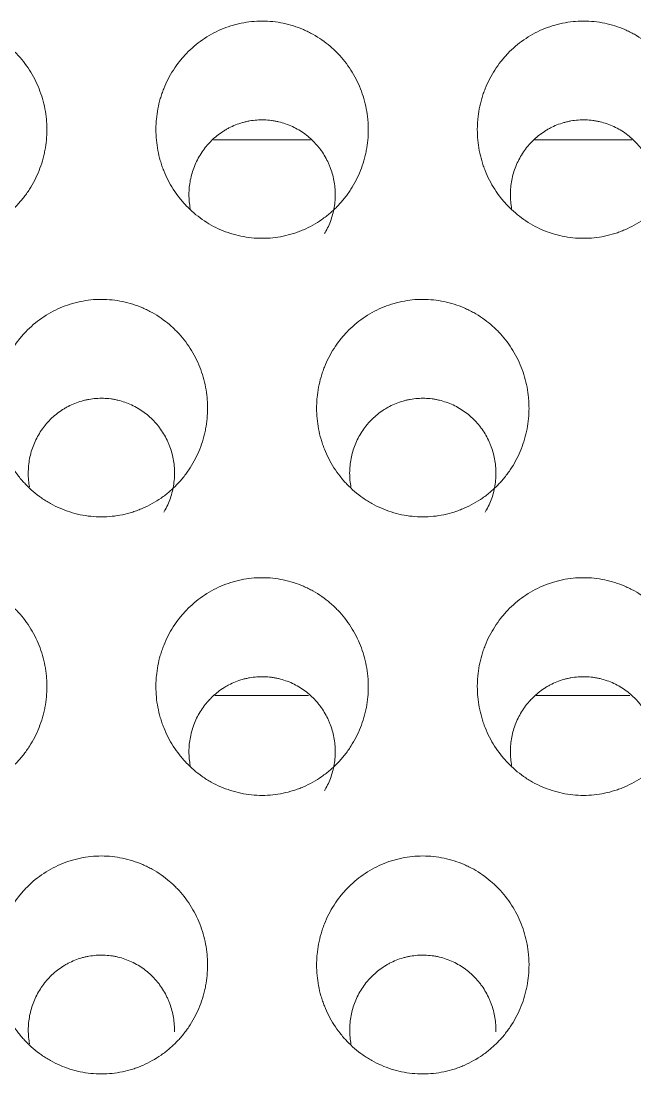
# Model space of a CAD drawing. Header units: millimetres. Extents: x 70151 to 230897, y 35202 to 113211.
# Drawn here: x 178583.95 to 178589.65, y 69187.48 to 69197.26 of the extents above; entities that cross this region are included whole.
import ezdxf

# ---------------------------------------------------------------- set-up
doc = ezdxf.new("R2010")
doc.units = ezdxf.units.MM
doc.header["$LTSCALE"] = 50
doc.layers.add('2-con', color=2, linetype='Continuous')
doc.layers.add('mark-B', color=2, linetype='Continuous', lineweight=20)

# ---------------------------------------------------------------- blocks, each defined once
blk = doc.blocks.new('무풍1WAY 대형')
at = {"layer": 'mark-B'}
for p, q in [((65.3079, -431.5502), (66.1787, -431.5502)), ((68.2956, -431.5502), (69.1664, -431.5502))]:
    blk.add_line(p, q, dxfattribs=at)
for points, knots in [([(67.2323, -428.0332), (67.1658, -428.0332), (67.1005, -428.04), (67.0042, -428.06), (66.9724, -428.0683), (66.9251, -428.0833), (66.9094, -428.0888), (66.8784, -428.1003), (66.8631, -428.1065), (66.7878, -428.1392), (66.7307, -428.1711), (66.6499, -428.2275), (66.6236, -428.2479), (66.5738, -428.2907), (66.5264, -428.3357), (66.4837, -428.3849), (66.4534, -428.4234), (66.4437, -428.4365), (66.4247, -428.4633), (66.4155, -428.477), (66.3712, -428.5462), (66.3417, -428.6042), (66.3058, -428.6947), (66.2952, -428.7255), (66.2816, -428.7726), (66.2774, -428.7885), (66.2697, -428.8204), (66.2663, -428.8363), (66.2511, -428.9163), (66.2451, -428.9808), (66.2451, -429.062), (66.2454, -429.0783), (66.247, -429.1109), (66.2481, -429.1273), (66.2527, -429.1762), (66.2573, -429.2084), (66.2756, -429.304), (66.2936, -429.3662), (66.3297, -429.4573), (66.3433, -429.4873), (66.373, -429.5455), (66.3892, -429.5737), (66.4417, -429.6558), (66.4818, -429.707), (66.5388, -429.7666), (66.5505, -429.7782), (66.5743, -429.8008), (66.6108, -429.8337), (66.6752, -429.8837), (66.7306, -429.9184), (66.7735, -429.9425), (66.7881, -429.9502), (66.8178, -429.9648), (66.8328, -429.9718), (66.9085, -430.0046), (66.9709, -430.0244), (67.0672, -430.0445), (67.0998, -430.0496), (67.1659, -430.0565), (67.1989, -430.0582), (67.2974, -430.0583), (67.3626, -430.0516), (67.4436, -430.0349), (67.4598, -430.0311), (67.4918, -430.0227), (67.5394, -430.009), (67.6161, -429.9804), (67.6749, -429.9514), (67.7324, -429.9194), (67.7606, -429.9017), (67.8415, -429.8453), (67.891, -429.8028), (67.9476, -429.7438), (67.9586, -429.7317), (67.9802, -429.7069), (67.9907, -429.6942), (68.0212, -429.6554), (68.0401, -429.6287), (68.0927, -429.5465), (68.1224, -429.4886), (68.1526, -429.4125), (68.1583, -429.397), (68.1689, -429.366), (68.1837, -429.3194), (68.2026, -429.2405), (68.2117, -429.1763), (68.2163, -429.1277), (68.2175, -429.1115), (68.219, -429.0788), (68.2194, -429.0624), (68.2194, -428.9806), (68.2133, -428.9161), (68.1952, -428.8206), (68.1877, -428.789), (68.174, -428.7419), (68.1691, -428.7262), (68.1585, -428.6952), (68.1528, -428.6798), (68.1228, -428.604), (68.0933, -428.5463), (68.0408, -428.4639), (68.0219, -428.4372), (67.9812, -428.3853), (67.9597, -428.3605), (67.8921, -428.2898), (67.8427, -428.2473), (67.7755, -428.2002), (67.7618, -428.1911), (67.7337, -428.1735), (67.7195, -428.165), (67.6764, -428.1409), (67.6471, -428.1264), (67.5571, -428.0873), (67.4946, -428.0672), (67.3645, -428.04), (67.2987, -428.0332), (67.2323, -428.0332)], [0, 0, 0, 0, 0.03125, 0.03125, 0.046875, 0.046875, 0.054687, 0.054687, 0.0625, 0.0625, 0.09375, 0.09375, 0.109375, 0.109375, 0.125, 0.140625, 0.140625, 0.148437, 0.148437, 0.15625, 0.15625, 0.1875, 0.1875, 0.203125, 0.203125, 0.210937, 0.210937, 0.21875, 0.21875, 0.25, 0.25, 0.257812, 0.257812, 0.265625, 0.265625, 0.28125, 0.28125, 0.3125, 0.3125, 0.328125, 0.328125, 0.34375, 0.34375, 0.375, 0.375, 0.382812, 0.382812, 0.390625, 0.40625, 0.421875, 0.421875, 0.429688, 0.429688, 0.4375, 0.4375, 0.46875, 0.46875, 0.484375, 0.484375, 0.5, 0.5, 0.53125, 0.53125, 0.539063, 0.539063, 0.546875, 0.5625, 0.578125, 0.578125, 0.59375, 0.59375, 0.625, 0.625, 0.632813, 0.632813, 0.640625, 0.640625, 0.65625, 0.65625, 0.6875, 0.6875, 0.695313, 0.695313, 0.703125, 0.71875, 0.734375, 0.734375, 0.742188, 0.742188, 0.75, 0.75, 0.78125, 0.78125, 0.796875, 0.796875, 0.804688, 0.804688, 0.8125, 0.8125, 0.84375, 0.84375, 0.859375, 0.859375, 0.875, 0.875, 0.90625, 0.90625, 0.914063, 0.914063, 0.921875, 0.921875, 0.9375, 0.9375, 0.96875, 0.96875, 1, 1, 1, 1]), ([(70.2198, -428.0332), (70.1533, -428.0332), (70.088, -428.04), (69.9917, -428.06), (69.9599, -428.0683), (69.9126, -428.0833), (69.8969, -428.0888), (69.866, -428.1003), (69.8507, -428.1065), (69.7753, -428.1392), (69.7182, -428.1711), (69.6374, -428.2275), (69.6112, -428.2479), (69.5613, -428.2907), (69.5139, -428.3357), (69.4712, -428.3849), (69.441, -428.4234), (69.4312, -428.4365), (69.4122, -428.4633), (69.403, -428.477), (69.3588, -428.5462), (69.3292, -428.6042), (69.2933, -428.6947), (69.2828, -428.7255), (69.2691, -428.7726), (69.2649, -428.7885), (69.2573, -428.8204), (69.2539, -428.8363), (69.2387, -428.9163), (69.2326, -428.9808), (69.2326, -429.062), (69.233, -429.0783), (69.2345, -429.1109), (69.2357, -429.1273), (69.2403, -429.1762), (69.2449, -429.2084), (69.2631, -429.304), (69.2811, -429.3662), (69.3172, -429.4573), (69.3308, -429.4873), (69.3606, -429.5455), (69.3768, -429.5737), (69.4292, -429.6558), (69.4694, -429.707), (69.5263, -429.7666), (69.538, -429.7782), (69.5619, -429.8008), (69.5983, -429.8337), (69.6628, -429.8837), (69.7181, -429.9184), (69.7611, -429.9425), (69.7757, -429.9502), (69.8053, -429.9648), (69.8204, -429.9718), (69.896, -430.0046), (69.9584, -430.0244), (70.0548, -430.0445), (70.0873, -430.0496), (70.1535, -430.0565), (70.1864, -430.0582), (70.2849, -430.0583), (70.3502, -430.0516), (70.4312, -430.0349), (70.4474, -430.0311), (70.4794, -430.0227), (70.5269, -430.009), (70.6037, -429.9804), (70.6624, -429.9514), (70.7199, -429.9194), (70.7481, -429.9017), (70.829, -429.8453), (70.8786, -429.8028), (70.9351, -429.7438), (70.9462, -429.7317), (70.9677, -429.7069), (70.9782, -429.6942), (71.0087, -429.6554), (71.0276, -429.6287), (71.0803, -429.5465), (71.1099, -429.4886), (71.1402, -429.4125), (71.1459, -429.397), (71.1565, -429.366), (71.1712, -429.3194), (71.1901, -429.2405), (71.1993, -429.1763), (71.2039, -429.1277), (71.205, -429.1115), (71.2066, -429.0788), (71.207, -429.0624), (71.207, -428.9806), (71.2009, -428.9161), (71.1828, -428.8206), (71.1752, -428.789), (71.1616, -428.7419), (71.1566, -428.7262), (71.146, -428.6952), (71.1403, -428.6798), (71.1103, -428.604), (71.0808, -428.5463), (71.0283, -428.4639), (71.0094, -428.4372), (70.9687, -428.3853), (70.9472, -428.3605), (70.8796, -428.2898), (70.8303, -428.2473), (70.763, -428.2002), (70.7493, -428.1911), (70.7213, -428.1735), (70.7071, -428.165), (70.664, -428.1409), (70.6346, -428.1264), (70.5447, -428.0873), (70.4822, -428.0672), (70.3521, -428.04), (70.2863, -428.0332), (70.2198, -428.0332)], [0, 0, 0, 0, 0.03125, 0.03125, 0.046875, 0.046875, 0.054687, 0.054687, 0.0625, 0.0625, 0.09375, 0.09375, 0.109375, 0.109375, 0.125, 0.140625, 0.140625, 0.148437, 0.148437, 0.15625, 0.15625, 0.1875, 0.1875, 0.203125, 0.203125, 0.210937, 0.210937, 0.21875, 0.21875, 0.25, 0.25, 0.257812, 0.257812, 0.265625, 0.265625, 0.28125, 0.28125, 0.3125, 0.3125, 0.328125, 0.328125, 0.34375, 0.34375, 0.375, 0.375, 0.382812, 0.382812, 0.390625, 0.40625, 0.421875, 0.421875, 0.429687, 0.429687, 0.4375, 0.4375, 0.46875, 0.46875, 0.484375, 0.484375, 0.5, 0.5, 0.53125, 0.53125, 0.539063, 0.539063, 0.546875, 0.5625, 0.578125, 0.578125, 0.59375, 0.59375, 0.625, 0.625, 0.632813, 0.632813, 0.640625, 0.640625, 0.65625, 0.65625, 0.6875, 0.6875, 0.695313, 0.695313, 0.703125, 0.71875, 0.734375, 0.734375, 0.742188, 0.742188, 0.75, 0.75, 0.78125, 0.78125, 0.796875, 0.796875, 0.804688, 0.804688, 0.8125, 0.8125, 0.84375, 0.84375, 0.859375, 0.859375, 0.875, 0.875, 0.90625, 0.90625, 0.914063, 0.914063, 0.921875, 0.921875, 0.9375, 0.9375, 0.96875, 0.96875, 1, 1, 1, 1]), ([(66.5529, -428.423), (66.5518, -428.4682), (66.5582, -428.557), (66.5807, -428.6431), (66.6, -428.696), (66.6042, -428.7066), (66.613, -428.7273), (66.6268, -428.7581), (66.6534, -428.8073), (66.6783, -428.8445), (66.6983, -428.8715), (66.7053, -428.8804), (66.7196, -428.8978), (66.727, -428.9064), (66.7651, -428.9484), (66.7984, -428.9786), (66.8526, -429.0186), (66.8713, -429.0311), (66.9102, -429.0544), (66.9305, -429.0651), (66.9921, -429.0938), (67.0346, -429.1086), (67.0896, -429.1217), (67.1007, -429.1241), (67.1231, -429.1282), (67.1344, -429.13), (67.1683, -429.1344), (67.1909, -429.1362), (67.2587, -429.1381), (67.3037, -429.1348), (67.36, -429.1248), (67.3712, -429.1225), (67.3933, -429.1174), (67.4262, -429.1088), (67.4796, -429.0906), (67.5206, -429.0717), (67.5508, -429.0559), (67.5608, -429.0504), (67.5804, -429.0388), (67.5901, -429.0328), (67.6373, -429.0017), (67.6721, -428.9734), (67.7122, -428.9337), (67.7201, -428.9256), (67.7354, -428.9088), (67.7428, -428.9002), (67.7645, -428.8741), (67.778, -428.8562), (67.8156, -428.8005), (67.8371, -428.7611), (67.8726, -428.6778), (67.8861, -428.6351), (67.9003, -428.5697), (67.904, -428.5477), (67.9094, -428.5031), (67.911, -428.4805), (67.9127, -428.4131), (67.9096, -428.3686), (67.9017, -428.3203), (67.901, -428.3161), (67.9002, -428.3118)], [0, 0, 0, 0, 0.058493, 0.116986, 0.116986, 0.13161, 0.13161, 0.146233, 0.17548, 0.204726, 0.204726, 0.21935, 0.21935, 0.233973, 0.233973, 0.292466, 0.292466, 0.321713, 0.321713, 0.350959, 0.350959, 0.409453, 0.409453, 0.424076, 0.424076, 0.438699, 0.438699, 0.467946, 0.467946, 0.526439, 0.526439, 0.541062, 0.541062, 0.555686, 0.584932, 0.614179, 0.614179, 0.628802, 0.628802, 0.643426, 0.643426, 0.701919, 0.701919, 0.716542, 0.716542, 0.731165, 0.731165, 0.760412, 0.760412, 0.818905, 0.818905, 0.877399, 0.877399, 0.906645, 0.906645, 0.935892, 0.935892, 0.994385, 0.994385, 1, 1, 1, 1]), ([(69.5404, -428.423), (69.5394, -428.4682), (69.5457, -428.557), (69.5682, -428.6431), (69.5876, -428.696), (69.5917, -428.7066), (69.6005, -428.7273), (69.6144, -428.7581), (69.6409, -428.8073), (69.6658, -428.8445), (69.6859, -428.8715), (69.6928, -428.8804), (69.7071, -428.8978), (69.7146, -428.9064), (69.7527, -428.9484), (69.786, -428.9786), (69.8401, -429.0186), (69.8588, -429.0311), (69.8978, -429.0544), (69.918, -429.0651), (69.9796, -429.0938), (70.0221, -429.1086), (70.0772, -429.1217), (70.0883, -429.1241), (70.1106, -429.1282), (70.122, -429.13), (70.1559, -429.1344), (70.1785, -429.1362), (70.2462, -429.1381), (70.2913, -429.1348), (70.3475, -429.1248), (70.3587, -429.1225), (70.3809, -429.1174), (70.4138, -429.1088), (70.4671, -429.0906), (70.5082, -429.0717), (70.5384, -429.0559), (70.5484, -429.0504), (70.568, -429.0388), (70.5776, -429.0328), (70.6248, -429.0017), (70.6597, -428.9734), (70.6998, -428.9337), (70.7076, -428.9256), (70.7229, -428.9088), (70.7304, -428.9002), (70.752, -428.8741), (70.7655, -428.8562), (70.8032, -428.8005), (70.8246, -428.7611), (70.8602, -428.6778), (70.8737, -428.6351), (70.8879, -428.5697), (70.8916, -428.5477), (70.8969, -428.5031), (70.8986, -428.4805), (70.9003, -428.4131), (70.8972, -428.3686), (70.8893, -428.3203), (70.8885, -428.3161), (70.8878, -428.3118)], [0, 0, 0, 0, 0.058493, 0.116986, 0.116986, 0.13161, 0.13161, 0.146233, 0.17548, 0.204726, 0.204726, 0.21935, 0.21935, 0.233973, 0.233973, 0.292466, 0.292466, 0.321713, 0.321713, 0.350959, 0.350959, 0.409453, 0.409453, 0.424076, 0.424076, 0.438699, 0.438699, 0.467946, 0.467946, 0.526439, 0.526439, 0.541062, 0.541062, 0.555686, 0.584932, 0.614179, 0.614179, 0.628802, 0.628802, 0.643426, 0.643426, 0.701919, 0.701919, 0.716542, 0.716542, 0.731165, 0.731165, 0.760412, 0.760412, 0.818905, 0.818905, 0.877399, 0.877399, 0.906645, 0.906645, 0.935892, 0.935892, 0.994385, 0.994385, 1, 1, 1, 1]), ([(65.7385, -430.621), (65.672, -430.621), (65.6067, -430.6278), (65.5105, -430.6478), (65.4787, -430.6561), (65.4314, -430.671), (65.4157, -430.6764), (65.3848, -430.688), (65.3695, -430.6942), (65.2941, -430.7268), (65.2371, -430.7587), (65.1563, -430.815), (65.13, -430.8354), (65.0802, -430.8781), (65.0327, -430.923), (64.99, -430.9722), (64.9598, -431.0107), (64.95, -431.0238), (64.931, -431.0505), (64.9218, -431.0641), (64.8775, -431.1333), (64.848, -431.1912), (64.8121, -431.2817), (64.8015, -431.3125), (64.7878, -431.3595), (64.7836, -431.3754), (64.776, -431.4073), (64.7726, -431.4232), (64.7574, -431.5031), (64.7513, -431.5675), (64.7513, -431.6487), (64.7517, -431.6649), (64.7532, -431.6975), (64.7544, -431.7139), (64.759, -431.7628), (64.7636, -431.795), (64.7818, -431.8905), (64.7999, -431.9527), (64.836, -432.0436), (64.8496, -432.0737), (64.8794, -432.1318), (64.8956, -432.16), (64.948, -432.2419), (64.9882, -432.2932), (65.0451, -432.3527), (65.0568, -432.3643), (65.0807, -432.3868), (65.1172, -432.4197), (65.1816, -432.4696), (65.2369, -432.5043), (65.2799, -432.5283), (65.2945, -432.536), (65.3241, -432.5506), (65.3392, -432.5576), (65.4148, -432.5903), (65.4772, -432.6101), (65.5735, -432.6302), (65.6061, -432.6353), (65.6722, -432.6421), (65.7051, -432.6438), (65.8036, -432.6439), (65.8688, -432.6373), (65.9498, -432.6206), (65.966, -432.6168), (65.998, -432.6084), (66.0455, -432.5947), (66.1222, -432.5661), (66.181, -432.5372), (66.2385, -432.5052), (66.2667, -432.4876), (66.3476, -432.4312), (66.3971, -432.3888), (66.4537, -432.3299), (66.4647, -432.3178), (66.4863, -432.293), (66.4968, -432.2803), (66.5273, -432.2416), (66.5462, -432.2149), (66.5989, -432.1328), (66.6285, -432.075), (66.6588, -431.9989), (66.6645, -431.9835), (66.6751, -431.9525), (66.6899, -431.9059), (66.7088, -431.8271), (66.7179, -431.7629), (66.7225, -431.7144), (66.7237, -431.6982), (66.7252, -431.6655), (66.7256, -431.6491), (66.7256, -431.5674), (66.7195, -431.5029), (66.7014, -431.4075), (66.6938, -431.3759), (66.6802, -431.3288), (66.6752, -431.3132), (66.6646, -431.2821), (66.659, -431.2668), (66.6289, -431.1911), (66.5994, -431.1334), (66.5469, -431.0511), (66.528, -431.0245), (66.4873, -430.9726), (66.4658, -430.9479), (66.3982, -430.8772), (66.3488, -430.8347), (66.2816, -430.7877), (66.2678, -430.7786), (66.2398, -430.761), (66.2256, -430.7526), (66.1825, -430.7285), (66.1532, -430.714), (66.0632, -430.675), (66.0007, -430.655), (65.8707, -430.6278), (65.8049, -430.621), (65.7385, -430.621)], [0, 0, 0, 0, 0.03125, 0.03125, 0.046875, 0.046875, 0.054687, 0.054687, 0.0625, 0.0625, 0.09375, 0.09375, 0.109375, 0.109375, 0.125, 0.140625, 0.140625, 0.148437, 0.148437, 0.15625, 0.15625, 0.1875, 0.1875, 0.203125, 0.203125, 0.210937, 0.210937, 0.21875, 0.21875, 0.25, 0.25, 0.257812, 0.257812, 0.265625, 0.265625, 0.28125, 0.28125, 0.3125, 0.3125, 0.328125, 0.328125, 0.34375, 0.34375, 0.375, 0.375, 0.382812, 0.382812, 0.390625, 0.40625, 0.421875, 0.421875, 0.429687, 0.429687, 0.4375, 0.4375, 0.46875, 0.46875, 0.484375, 0.484375, 0.5, 0.5, 0.53125, 0.53125, 0.539062, 0.539062, 0.546875, 0.5625, 0.578125, 0.578125, 0.59375, 0.59375, 0.625, 0.625, 0.632812, 0.632812, 0.640625, 0.640625, 0.65625, 0.65625, 0.6875, 0.6875, 0.695312, 0.695312, 0.703125, 0.71875, 0.734375, 0.734375, 0.742187, 0.742187, 0.75, 0.75, 0.78125, 0.78125, 0.796875, 0.796875, 0.804687, 0.804687, 0.8125, 0.8125, 0.84375, 0.84375, 0.859375, 0.859375, 0.875, 0.875, 0.90625, 0.90625, 0.914062, 0.914062, 0.921875, 0.921875, 0.9375, 0.9375, 0.96875, 0.96875, 1, 1, 1, 1]), ([(68.726, -430.621), (68.6596, -430.621), (68.5943, -430.6278), (68.498, -430.6478), (68.4662, -430.6561), (68.419, -430.671), (68.4033, -430.6764), (68.3723, -430.688), (68.357, -430.6942), (68.2817, -430.7268), (68.2246, -430.7587), (68.1438, -430.815), (68.1176, -430.8354), (68.0677, -430.8781), (68.0203, -430.923), (67.9776, -430.9722), (67.9473, -431.0107), (67.9375, -431.0238), (67.9186, -431.0505), (67.9093, -431.0641), (67.8651, -431.1333), (67.8355, -431.1912), (67.7996, -431.2817), (67.7891, -431.3125), (67.7754, -431.3595), (67.7712, -431.3754), (67.7636, -431.4073), (67.7601, -431.4232), (67.7449, -431.5031), (67.7389, -431.5675), (67.7389, -431.6487), (67.7392, -431.6649), (67.7408, -431.6975), (67.7419, -431.7139), (67.7466, -431.7628), (67.7512, -431.795), (67.7694, -431.8905), (67.7874, -431.9527), (67.8235, -432.0436), (67.8371, -432.0737), (67.8669, -432.1318), (67.8831, -432.16), (67.9356, -432.2419), (67.9757, -432.2932), (68.0327, -432.3527), (68.0444, -432.3643), (68.0682, -432.3868), (68.1047, -432.4197), (68.1691, -432.4696), (68.2245, -432.5043), (68.2675, -432.5283), (68.282, -432.536), (68.3117, -432.5506), (68.3267, -432.5576), (68.4024, -432.5903), (68.4647, -432.6101), (68.561, -432.6302), (68.5936, -432.6353), (68.6597, -432.6421), (68.6927, -432.6438), (68.7911, -432.6439), (68.8564, -432.6373), (68.9373, -432.6206), (68.9535, -432.6168), (68.9855, -432.6084), (69.0331, -432.5947), (69.1098, -432.5661), (69.1685, -432.5372), (69.226, -432.5052), (69.2542, -432.4876), (69.3351, -432.4312), (69.3847, -432.3888), (69.4412, -432.3299), (69.4523, -432.3178), (69.4738, -432.293), (69.4843, -432.2803), (69.5148, -432.2416), (69.5338, -432.2149), (69.5864, -432.1328), (69.6161, -432.075), (69.6463, -431.9989), (69.652, -431.9835), (69.6626, -431.9525), (69.6774, -431.9059), (69.6963, -431.8271), (69.7055, -431.7629), (69.7101, -431.7144), (69.7112, -431.6982), (69.7128, -431.6655), (69.7132, -431.6491), (69.7132, -431.5674), (69.7071, -431.5029), (69.6889, -431.4075), (69.6814, -431.3759), (69.6677, -431.3288), (69.6628, -431.3132), (69.6522, -431.2821), (69.6465, -431.2668), (69.6165, -431.1911), (69.587, -431.1334), (69.5344, -431.0511), (69.5155, -431.0245), (69.4748, -430.9726), (69.4533, -430.9479), (69.3857, -430.8772), (69.3364, -430.8347), (69.2691, -430.7877), (69.2554, -430.7786), (69.2274, -430.761), (69.2131, -430.7526), (69.1701, -430.7285), (69.1407, -430.714), (69.0508, -430.675), (68.9883, -430.655), (68.8583, -430.6278), (68.7925, -430.621), (68.726, -430.621)], [0, 0, 0, 0, 0.03125, 0.03125, 0.046875, 0.046875, 0.054687, 0.054687, 0.0625, 0.0625, 0.09375, 0.09375, 0.109375, 0.109375, 0.125, 0.140625, 0.140625, 0.148438, 0.148438, 0.15625, 0.15625, 0.1875, 0.1875, 0.203125, 0.203125, 0.210938, 0.210938, 0.21875, 0.21875, 0.25, 0.25, 0.257813, 0.257813, 0.265625, 0.265625, 0.28125, 0.28125, 0.3125, 0.3125, 0.328125, 0.328125, 0.34375, 0.34375, 0.375, 0.375, 0.382813, 0.382813, 0.390625, 0.40625, 0.421875, 0.421875, 0.429688, 0.429688, 0.4375, 0.4375, 0.46875, 0.46875, 0.484375, 0.484375, 0.5, 0.5, 0.53125, 0.53125, 0.539063, 0.539063, 0.546875, 0.5625, 0.578125, 0.578125, 0.59375, 0.59375, 0.625, 0.625, 0.632813, 0.632813, 0.640625, 0.640625, 0.65625, 0.65625, 0.6875, 0.6875, 0.695313, 0.695313, 0.703125, 0.71875, 0.734375, 0.734375, 0.742188, 0.742188, 0.75, 0.75, 0.78125, 0.78125, 0.796875, 0.796875, 0.804688, 0.804688, 0.8125, 0.8125, 0.84375, 0.84375, 0.859375, 0.859375, 0.875, 0.875, 0.90625, 0.90625, 0.914063, 0.914063, 0.921875, 0.921875, 0.9375, 0.9375, 0.96875, 0.96875, 1, 1, 1, 1]), ([(68.1454, -430.6651), (68.141, -430.6725), (68.1367, -430.68), (68.1217, -430.7075), (68.112, -430.7278), (68.0856, -430.7896), (68.0721, -430.8321), (68.0577, -430.898), (68.054, -430.9204), (68.0486, -430.9651), (68.047, -430.9876), (68.0465, -431.0102)], [0, 0, 0, 0, 0.071147, 0.071147, 0.256917, 0.256917, 0.628459, 0.628459, 0.814229, 0.814229, 1, 1, 1, 1]), ([(71.7136, -430.621), (71.6471, -430.621), (71.5818, -430.6278), (71.4856, -430.6478), (71.4538, -430.6561), (71.4065, -430.671), (71.3908, -430.6764), (71.3598, -430.688), (71.3446, -430.6942), (71.2692, -430.7268), (71.2122, -430.7587), (71.1313, -430.815), (71.1051, -430.8354), (71.0552, -430.8781), (71.0078, -430.923), (70.9651, -430.9722), (70.9349, -431.0107), (70.9251, -431.0238), (70.9061, -431.0505), (70.8969, -431.0641), (70.8526, -431.1333), (70.8231, -431.1912), (70.7872, -431.2817), (70.7766, -431.3125), (70.7629, -431.3595), (70.7587, -431.3754), (70.7511, -431.4073), (70.7477, -431.4232), (70.7325, -431.5031), (70.7264, -431.5675), (70.7264, -431.6487), (70.7268, -431.6649), (70.7283, -431.6975), (70.7295, -431.7139), (70.7341, -431.7628), (70.7387, -431.795), (70.7569, -431.8905), (70.775, -431.9527), (70.8111, -432.0436), (70.8247, -432.0737), (70.8545, -432.1318), (70.8707, -432.16), (70.9231, -432.2419), (70.9633, -432.2932), (71.0202, -432.3527), (71.0319, -432.3643), (71.0558, -432.3868), (71.0923, -432.4197), (71.1567, -432.4696), (71.212, -432.5043), (71.255, -432.5283), (71.2696, -432.536), (71.2992, -432.5506), (71.3143, -432.5576), (71.3899, -432.5903), (71.4523, -432.6101), (71.5486, -432.6302), (71.5812, -432.6353), (71.6473, -432.6421), (71.6802, -432.6438), (71.7787, -432.6439), (71.8439, -432.6373), (71.9249, -432.6206), (71.9411, -432.6168), (71.9731, -432.6084), (72.0206, -432.5947), (72.0973, -432.5661), (72.1561, -432.5372), (72.2136, -432.5052), (72.2418, -432.4876), (72.3227, -432.4312), (72.3722, -432.3888), (72.4288, -432.3299), (72.4398, -432.3178), (72.4614, -432.293), (72.4719, -432.2803), (72.5024, -432.2416), (72.5213, -432.2149), (72.5739, -432.1328), (72.6036, -432.075), (72.6339, -431.9989), (72.6396, -431.9835), (72.6502, -431.9525), (72.665, -431.9059), (72.6839, -431.8271), (72.693, -431.7629), (72.6976, -431.7144), (72.6988, -431.6982), (72.7003, -431.6655), (72.7007, -431.6491), (72.7007, -431.5674), (72.6946, -431.5029), (72.6765, -431.4075), (72.6689, -431.3759), (72.6553, -431.3288), (72.6503, -431.3132), (72.6397, -431.2821), (72.6341, -431.2668), (72.604, -431.1911), (72.5745, -431.1334), (72.522, -431.0511), (72.5031, -431.0245), (72.4624, -430.9726), (72.4409, -430.9479), (72.3733, -430.8772), (72.3239, -430.8347), (72.2567, -430.7877), (72.2429, -430.7786), (72.2149, -430.761), (72.2007, -430.7526), (72.1576, -430.7285), (72.1283, -430.714), (72.0383, -430.675), (71.9758, -430.655), (71.8458, -430.6278), (71.78, -430.621), (71.7136, -430.621)], [0, 0, 0, 0, 0.03125, 0.03125, 0.046875, 0.046875, 0.054687, 0.054687, 0.0625, 0.0625, 0.09375, 0.09375, 0.109375, 0.109375, 0.125, 0.140625, 0.140625, 0.148437, 0.148437, 0.15625, 0.15625, 0.1875, 0.1875, 0.203125, 0.203125, 0.210937, 0.210937, 0.21875, 0.21875, 0.25, 0.25, 0.257812, 0.257812, 0.265625, 0.265625, 0.28125, 0.28125, 0.3125, 0.3125, 0.328125, 0.328125, 0.34375, 0.34375, 0.375, 0.375, 0.382812, 0.382812, 0.390625, 0.40625, 0.421875, 0.421875, 0.429687, 0.429687, 0.4375, 0.4375, 0.46875, 0.46875, 0.484375, 0.484375, 0.5, 0.5, 0.53125, 0.53125, 0.539062, 0.539062, 0.546875, 0.5625, 0.578125, 0.578125, 0.59375, 0.59375, 0.625, 0.625, 0.632812, 0.632812, 0.640625, 0.640625, 0.65625, 0.65625, 0.6875, 0.6875, 0.695312, 0.695312, 0.703125, 0.71875, 0.734375, 0.734375, 0.742187, 0.742187, 0.75, 0.75, 0.78125, 0.78125, 0.796875, 0.796875, 0.804687, 0.804687, 0.8125, 0.8125, 0.84375, 0.84375, 0.859375, 0.859375, 0.875, 0.875, 0.90625, 0.90625, 0.914062, 0.914062, 0.921875, 0.921875, 0.9375, 0.9375, 0.96875, 0.96875, 1, 1, 1, 1]), ([(65.0589, -431.0102), (65.0579, -431.0554), (65.0642, -431.1442), (65.0867, -431.2303), (65.1061, -431.2831), (65.1103, -431.2937), (65.119, -431.3144), (65.1329, -431.3452), (65.1595, -431.3943), (65.1844, -431.4315), (65.2045, -431.4585), (65.2114, -431.4674), (65.2257, -431.4848), (65.2332, -431.4934), (65.2713, -431.5354), (65.3046, -431.5655), (65.3587, -431.6055), (65.3775, -431.618), (65.4164, -431.6412), (65.4367, -431.6519), (65.4983, -431.6806), (65.5408, -431.6954), (65.5958, -431.7085), (65.6069, -431.7108), (65.6293, -431.7149), (65.6406, -431.7167), (65.6745, -431.7212), (65.6971, -431.723), (65.7649, -431.7249), (65.8099, -431.7216), (65.8661, -431.7116), (65.8774, -431.7093), (65.8995, -431.7042), (65.9324, -431.6956), (65.9858, -431.6774), (66.0268, -431.6585), (66.057, -431.6428), (66.067, -431.6372), (66.0866, -431.6257), (66.0963, -431.6197), (66.1435, -431.5887), (66.1784, -431.5604), (66.2185, -431.5207), (66.2263, -431.5126), (66.2416, -431.4959), (66.2491, -431.4873), (66.2707, -431.4612), (66.2842, -431.4432), (66.3219, -431.3876), (66.3434, -431.3483), (66.379, -431.2651), (66.3925, -431.2224), (66.4067, -431.157), (66.4104, -431.1349), (66.4158, -431.0904), (66.4174, -431.0678), (66.4191, -431.0004), (66.416, -430.956), (66.4081, -430.9078), (66.4074, -430.9036), (66.4067, -430.8995)], [0, 0, 0, 0, 0.0585, 0.117, 0.117, 0.131625, 0.131625, 0.14625, 0.1755, 0.20475, 0.20475, 0.219375, 0.219375, 0.234, 0.234, 0.2925, 0.2925, 0.32175, 0.32175, 0.351, 0.351, 0.409501, 0.409501, 0.424126, 0.424126, 0.438751, 0.438751, 0.468001, 0.468001, 0.526501, 0.526501, 0.541126, 0.541126, 0.555751, 0.585001, 0.614251, 0.614251, 0.628876, 0.628876, 0.643501, 0.643501, 0.702001, 0.702001, 0.716626, 0.716626, 0.731251, 0.731251, 0.760501, 0.760501, 0.819001, 0.819001, 0.877501, 0.877501, 0.906751, 0.906751, 0.936001, 0.936001, 0.994501, 0.994501, 1, 1, 1, 1]), ([(68.0465, -431.0102), (68.0454, -431.0554), (68.0518, -431.1442), (68.0743, -431.2303), (68.0937, -431.2831), (68.0978, -431.2937), (68.1066, -431.3144), (68.1205, -431.3452), (68.147, -431.3943), (68.1719, -431.4315), (68.192, -431.4585), (68.1989, -431.4674), (68.2133, -431.4848), (68.2207, -431.4934), (68.2588, -431.5354), (68.2921, -431.5655), (68.3463, -431.6055), (68.365, -431.618), (68.404, -431.6412), (68.4242, -431.6519), (68.4858, -431.6806), (68.5283, -431.6954), (68.5834, -431.7085), (68.5944, -431.7108), (68.6168, -431.7149), (68.6282, -431.7167), (68.6621, -431.7212), (68.6847, -431.723), (68.7524, -431.7249), (68.7975, -431.7216), (68.8537, -431.7116), (68.8649, -431.7093), (68.8871, -431.7042), (68.92, -431.6956), (68.9733, -431.6774), (69.0144, -431.6585), (69.0446, -431.6428), (69.0546, -431.6372), (69.0742, -431.6257), (69.0838, -431.6197), (69.131, -431.5887), (69.1659, -431.5604), (69.206, -431.5207), (69.2138, -431.5126), (69.2292, -431.4959), (69.2366, -431.4873), (69.2583, -431.4612), (69.2718, -431.4432), (69.3095, -431.3876), (69.331, -431.3483), (69.3665, -431.2651), (69.3801, -431.2224), (69.3943, -431.157), (69.398, -431.1349), (69.4033, -431.0904), (69.405, -431.0678), (69.4067, -431.0004), (69.4036, -430.956), (69.3957, -430.9078), (69.395, -430.9036), (69.3942, -430.8995)], [0, 0, 0, 0, 0.0585, 0.117, 0.117, 0.131625, 0.131625, 0.14625, 0.1755, 0.20475, 0.20475, 0.219375, 0.219375, 0.234, 0.234, 0.2925, 0.2925, 0.32175, 0.32175, 0.351, 0.351, 0.409501, 0.409501, 0.424126, 0.424126, 0.438751, 0.438751, 0.468001, 0.468001, 0.526501, 0.526501, 0.541126, 0.541126, 0.555751, 0.585001, 0.614251, 0.614251, 0.628876, 0.628876, 0.643501, 0.643501, 0.702001, 0.702001, 0.716626, 0.716626, 0.731251, 0.731251, 0.760501, 0.760501, 0.819001, 0.819001, 0.877501, 0.877501, 0.906751, 0.906751, 0.936001, 0.936001, 0.994501, 0.994501, 1, 1, 1, 1]), ([(67.2323, -433.2088), (67.1658, -433.2088), (67.1006, -433.2156), (67.0043, -433.2355), (66.9726, -433.2438), (66.9253, -433.2587), (66.9096, -433.2641), (66.8786, -433.2757), (66.8634, -433.2818), (66.788, -433.3144), (66.731, -433.3462), (66.6502, -433.4025), (66.6239, -433.4228), (66.5741, -433.4655), (66.5266, -433.5104), (66.4839, -433.5595), (66.4537, -433.5979), (66.4439, -433.611), (66.4249, -433.6377), (66.4157, -433.6513), (66.3714, -433.7204), (66.3419, -433.7783), (66.3059, -433.8687), (66.2954, -433.8994), (66.2817, -433.9465), (66.2775, -433.9623), (66.2698, -433.9941), (66.2664, -434.0101), (66.2512, -434.0899), (66.2451, -434.1543), (66.2451, -434.2354), (66.2455, -434.2516), (66.247, -434.2842), (66.2482, -434.3005), (66.2528, -434.3494), (66.2574, -434.3816), (66.2757, -434.477), (66.2937, -434.5391), (66.3298, -434.63), (66.3434, -434.6601), (66.3732, -434.7181), (66.3894, -434.7463), (66.4419, -434.8281), (66.4821, -434.8793), (66.539, -434.9387), (66.5507, -434.9503), (66.5746, -434.9729), (66.6111, -435.0057), (66.6755, -435.0555), (66.7308, -435.0901), (66.7738, -435.1141), (66.7884, -435.1218), (66.818, -435.1364), (66.8331, -435.1434), (66.9087, -435.1761), (66.9711, -435.1958), (67.0673, -435.2159), (67.0999, -435.2209), (67.166, -435.2278), (67.1989, -435.2295), (67.2973, -435.2295), (67.3625, -435.2229), (67.4435, -435.2062), (67.4597, -435.2025), (67.4917, -435.1941), (67.5392, -435.1805), (67.6159, -435.1519), (67.6746, -435.123), (67.7321, -435.0911), (67.7603, -435.0735), (67.8412, -435.0172), (67.8907, -434.9748), (67.9473, -434.916), (67.9584, -434.9039), (67.9799, -434.8792), (67.9904, -434.8665), (68.0209, -434.8278), (68.0399, -434.8012), (68.0925, -434.7191), (68.1222, -434.6613), (68.1525, -434.5853), (68.1582, -434.5699), (68.1688, -434.539), (68.1836, -434.4924), (68.2025, -434.4136), (68.2117, -434.3496), (68.2163, -434.3011), (68.2174, -434.2848), (68.219, -434.2522), (68.2194, -434.2358), (68.2194, -434.1541), (68.2133, -434.0897), (68.1951, -433.9944), (68.1876, -433.9628), (68.1739, -433.9158), (68.169, -433.9001), (68.1583, -433.8691), (68.1527, -433.8538), (68.1226, -433.7782), (68.0931, -433.7205), (68.0405, -433.6384), (68.0216, -433.6117), (67.9809, -433.5599), (67.9594, -433.5352), (67.8918, -433.4646), (67.8424, -433.4222), (67.7752, -433.3752), (67.7615, -433.3661), (67.7335, -433.3486), (67.7192, -433.3402), (67.6762, -433.3161), (67.6468, -433.3016), (67.5569, -433.2627), (67.4944, -433.2427), (67.3644, -433.2156), (67.2987, -433.2088), (67.2323, -433.2088)], [0, 0, 0, 0, 0.03125, 0.03125, 0.046875, 0.046875, 0.054687, 0.054687, 0.0625, 0.0625, 0.09375, 0.09375, 0.109375, 0.109375, 0.125, 0.140625, 0.140625, 0.148437, 0.148437, 0.15625, 0.15625, 0.1875, 0.1875, 0.203125, 0.203125, 0.210937, 0.210937, 0.21875, 0.21875, 0.25, 0.25, 0.257812, 0.257812, 0.265625, 0.265625, 0.28125, 0.28125, 0.3125, 0.3125, 0.328125, 0.328125, 0.34375, 0.34375, 0.375, 0.375, 0.382812, 0.382812, 0.390625, 0.40625, 0.421875, 0.421875, 0.429687, 0.429687, 0.4375, 0.4375, 0.46875, 0.46875, 0.484375, 0.484375, 0.5, 0.5, 0.53125, 0.53125, 0.539062, 0.539062, 0.546875, 0.5625, 0.578125, 0.578125, 0.59375, 0.59375, 0.625, 0.625, 0.632812, 0.632812, 0.640625, 0.640625, 0.65625, 0.65625, 0.6875, 0.6875, 0.695312, 0.695312, 0.703125, 0.71875, 0.734375, 0.734375, 0.742187, 0.742187, 0.75, 0.75, 0.78125, 0.78125, 0.796875, 0.796875, 0.804687, 0.804687, 0.8125, 0.8125, 0.84375, 0.84375, 0.859375, 0.859375, 0.875, 0.875, 0.90625, 0.90625, 0.914062, 0.914062, 0.921875, 0.921875, 0.9375, 0.9375, 0.96875, 0.96875, 1, 1, 1, 1]), ([(70.2198, -433.2088), (70.1534, -433.2088), (70.0881, -433.2156), (69.9919, -433.2355), (69.9601, -433.2438), (69.9129, -433.2587), (69.8971, -433.2641), (69.8662, -433.2757), (69.8509, -433.2818), (69.7756, -433.3144), (69.7185, -433.3462), (69.6377, -433.4025), (69.6115, -433.4228), (69.5616, -433.4655), (69.5142, -433.5104), (69.4715, -433.5595), (69.4412, -433.5979), (69.4314, -433.611), (69.4125, -433.6377), (69.4032, -433.6513), (69.359, -433.7204), (69.3294, -433.7783), (69.2935, -433.8687), (69.2829, -433.8994), (69.2692, -433.9465), (69.265, -433.9623), (69.2574, -433.9941), (69.2539, -434.0101), (69.2387, -434.0899), (69.2327, -434.1543), (69.2327, -434.2354), (69.2331, -434.2516), (69.2346, -434.2842), (69.2357, -434.3005), (69.2404, -434.3494), (69.245, -434.3816), (69.2632, -434.477), (69.2813, -434.5391), (69.3174, -434.63), (69.331, -434.6601), (69.3608, -434.7181), (69.377, -434.7463), (69.4295, -434.8281), (69.4696, -434.8793), (69.5266, -434.9387), (69.5383, -434.9503), (69.5621, -434.9729), (69.5986, -435.0057), (69.663, -435.0555), (69.7184, -435.0901), (69.7614, -435.1141), (69.7759, -435.1218), (69.8056, -435.1364), (69.8206, -435.1434), (69.8963, -435.1761), (69.9586, -435.1958), (70.0549, -435.2159), (70.0874, -435.2209), (70.1535, -435.2278), (70.1865, -435.2295), (70.2849, -435.2295), (70.3501, -435.2229), (70.431, -435.2062), (70.4472, -435.2025), (70.4792, -435.1941), (70.5267, -435.1805), (70.6034, -435.1519), (70.6622, -435.123), (70.7196, -435.0911), (70.7478, -435.0735), (70.8288, -435.0172), (70.8783, -434.9748), (70.9349, -434.916), (70.9459, -434.9039), (70.9674, -434.8792), (70.978, -434.8665), (71.0085, -434.8278), (71.0274, -434.8012), (71.0801, -434.7191), (71.1098, -434.6613), (71.14, -434.5853), (71.1457, -434.5699), (71.1564, -434.539), (71.1711, -434.4924), (71.19, -434.4136), (71.1992, -434.3496), (71.2038, -434.3011), (71.205, -434.2848), (71.2065, -434.2522), (71.2069, -434.2358), (71.2069, -434.1541), (71.2008, -434.0897), (71.1827, -433.9944), (71.1751, -433.9628), (71.1615, -433.9158), (71.1565, -433.9001), (71.1459, -433.8691), (71.1402, -433.8538), (71.1102, -433.7782), (71.0806, -433.7205), (71.0281, -433.6384), (71.0092, -433.6117), (70.9685, -433.5599), (70.947, -433.5352), (70.8793, -433.4646), (70.83, -433.4222), (70.7628, -433.3752), (70.749, -433.3661), (70.721, -433.3486), (70.7068, -433.3402), (70.6637, -433.3161), (70.6344, -433.3016), (70.5444, -433.2627), (70.482, -433.2427), (70.352, -433.2156), (70.2862, -433.2088), (70.2198, -433.2088)], [0, 0, 0, 0, 0.03125, 0.03125, 0.046875, 0.046875, 0.054688, 0.054688, 0.0625, 0.0625, 0.09375, 0.09375, 0.109375, 0.109375, 0.125, 0.140625, 0.140625, 0.148438, 0.148438, 0.15625, 0.15625, 0.1875, 0.1875, 0.203125, 0.203125, 0.210938, 0.210938, 0.21875, 0.21875, 0.25, 0.25, 0.257813, 0.257813, 0.265625, 0.265625, 0.28125, 0.28125, 0.3125, 0.3125, 0.328125, 0.328125, 0.34375, 0.34375, 0.375, 0.375, 0.382813, 0.382813, 0.390625, 0.40625, 0.421875, 0.421875, 0.429688, 0.429688, 0.4375, 0.4375, 0.46875, 0.46875, 0.484375, 0.484375, 0.5, 0.5, 0.53125, 0.53125, 0.539062, 0.539062, 0.546875, 0.5625, 0.578125, 0.578125, 0.59375, 0.59375, 0.625, 0.625, 0.632813, 0.632813, 0.640625, 0.640625, 0.65625, 0.65625, 0.6875, 0.6875, 0.695313, 0.695313, 0.703125, 0.71875, 0.734375, 0.734375, 0.742187, 0.742187, 0.75, 0.75, 0.78125, 0.78125, 0.796875, 0.796875, 0.804687, 0.804687, 0.8125, 0.8125, 0.84375, 0.84375, 0.859375, 0.859375, 0.875, 0.875, 0.90625, 0.90625, 0.914062, 0.914062, 0.921875, 0.921875, 0.9375, 0.9375, 0.96875, 0.96875, 1, 1, 1, 1]), ([(66.6513, -433.2529), (66.647, -433.2602), (66.6428, -433.2676), (66.6279, -433.2949), (66.6181, -433.3152), (66.5917, -433.3769), (66.5781, -433.4195), (66.5638, -433.4853), (66.5601, -433.5077), (66.5547, -433.5524), (66.5531, -433.5749), (66.5525, -433.5975)], [0, 0, 0, 0, 0.069944, 0.069944, 0.255955, 0.255955, 0.627978, 0.627978, 0.813989, 0.813989, 1, 1, 1, 1]), ([(69.6389, -433.2529), (69.6346, -433.2602), (69.6304, -433.2676), (69.6154, -433.2949), (69.6056, -433.3152), (69.5793, -433.3769), (69.5657, -433.4195), (69.5514, -433.4853), (69.5476, -433.5077), (69.5422, -433.5524), (69.5406, -433.5749), (69.5401, -433.5975)], [0, 0, 0, 0, 0.069944, 0.069944, 0.255955, 0.255955, 0.627978, 0.627978, 0.813989, 0.813989, 1, 1, 1, 1]), ([(66.5525, -433.5975), (66.5515, -433.6426), (66.5578, -433.7314), (66.5803, -433.8174), (66.5997, -433.8702), (66.6039, -433.8808), (66.6127, -433.9015), (66.6265, -433.9323), (66.6531, -433.9814), (66.678, -434.0185), (66.6981, -434.0455), (66.7051, -434.0543), (66.7194, -434.0718), (66.7268, -434.0804), (66.765, -434.1223), (66.7983, -434.1524), (66.8525, -434.1924), (66.8712, -434.2049), (66.9102, -434.228), (66.9304, -434.2387), (66.992, -434.2674), (67.0345, -434.2821), (67.0895, -434.2952), (67.1006, -434.2976), (67.123, -434.3017), (67.1344, -434.3035), (67.1683, -434.3079), (67.1909, -434.3097), (67.2586, -434.3116), (67.3037, -434.3083), (67.3599, -434.2983), (67.3711, -434.2961), (67.3932, -434.2909), (67.4261, -434.2824), (67.4795, -434.2642), (67.5206, -434.2454), (67.5508, -434.2297), (67.5607, -434.2241), (67.5804, -434.2126), (67.59, -434.2066), (67.6372, -434.1756), (67.6721, -434.1473), (67.7122, -434.1077), (67.7201, -434.0996), (67.7354, -434.0829), (67.7429, -434.0743), (67.7646, -434.0483), (67.7781, -434.0303), (67.8158, -433.9747), (67.8373, -433.9354), (67.8729, -433.8523), (67.8864, -433.8096), (67.9006, -433.7442), (67.9044, -433.7222), (67.9097, -433.6777), (67.9114, -433.6551), (67.9131, -433.5878), (67.91, -433.5433), (67.9021, -433.4952), (67.9014, -433.4912), (67.9007, -433.4871)], [0, 0, 0, 0, 0.058507, 0.117014, 0.117014, 0.131641, 0.131641, 0.146267, 0.175521, 0.204774, 0.204774, 0.219401, 0.219401, 0.234028, 0.234028, 0.292535, 0.292535, 0.321788, 0.321788, 0.351042, 0.351042, 0.409548, 0.409548, 0.424175, 0.424175, 0.438802, 0.438802, 0.468055, 0.468055, 0.526562, 0.526562, 0.541189, 0.541189, 0.555816, 0.585069, 0.614323, 0.614323, 0.628949, 0.628949, 0.643576, 0.643576, 0.702083, 0.702083, 0.71671, 0.71671, 0.731336, 0.731336, 0.76059, 0.76059, 0.819097, 0.819097, 0.877604, 0.877604, 0.906857, 0.906857, 0.936111, 0.936111, 0.994618, 0.994618, 1, 1, 1, 1]), ([(69.5401, -433.5975), (69.539, -433.6426), (69.5454, -433.7314), (69.5679, -433.8174), (69.5873, -433.8702), (69.5914, -433.8808), (69.6002, -433.9015), (69.6141, -433.9323), (69.6407, -433.9814), (69.6656, -434.0185), (69.6857, -434.0455), (69.6926, -434.0543), (69.707, -434.0718), (69.7144, -434.0804), (69.7525, -434.1223), (69.7859, -434.1524), (69.84, -434.1924), (69.8588, -434.2049), (69.8977, -434.228), (69.918, -434.2387), (69.9796, -434.2674), (70.0221, -434.2821), (70.0771, -434.2952), (70.0882, -434.2976), (70.1106, -434.3017), (70.1219, -434.3035), (70.1558, -434.3079), (70.1784, -434.3097), (70.2461, -434.3116), (70.2912, -434.3083), (70.3474, -434.2983), (70.3586, -434.2961), (70.3808, -434.2909), (70.4137, -434.2824), (70.467, -434.2642), (70.5081, -434.2454), (70.5383, -434.2297), (70.5483, -434.2241), (70.5679, -434.2126), (70.5775, -434.2066), (70.6248, -434.1756), (70.6597, -434.1473), (70.6998, -434.1077), (70.7076, -434.0996), (70.723, -434.0829), (70.7304, -434.0743), (70.7521, -434.0483), (70.7656, -434.0303), (70.8033, -433.9747), (70.8248, -433.9354), (70.8604, -433.8523), (70.874, -433.8096), (70.8882, -433.7442), (70.8919, -433.7222), (70.8973, -433.6777), (70.8989, -433.6551), (70.9006, -433.5878), (70.8975, -433.5433), (70.8897, -433.4952), (70.8889, -433.4912), (70.8882, -433.4871)], [0, 0, 0, 0, 0.058507, 0.117014, 0.117014, 0.131641, 0.131641, 0.146267, 0.175521, 0.204774, 0.204774, 0.219401, 0.219401, 0.234028, 0.234028, 0.292535, 0.292535, 0.321788, 0.321788, 0.351042, 0.351042, 0.409548, 0.409548, 0.424175, 0.424175, 0.438802, 0.438802, 0.468055, 0.468055, 0.526562, 0.526562, 0.541189, 0.541189, 0.555816, 0.585069, 0.614323, 0.614323, 0.628949, 0.628949, 0.643576, 0.643576, 0.702083, 0.702083, 0.71671, 0.71671, 0.731336, 0.731336, 0.76059, 0.76059, 0.819097, 0.819097, 0.877604, 0.877604, 0.906857, 0.906857, 0.936111, 0.936111, 0.994618, 0.994618, 1, 1, 1, 1]), ([(65.7385, -435.7965), (65.6721, -435.7965), (65.6068, -435.8032), (65.5107, -435.8232), (65.4789, -435.8314), (65.4316, -435.8463), (65.4159, -435.8517), (65.385, -435.8633), (65.3697, -435.8694), (65.2944, -435.9019), (65.2373, -435.9337), (65.1566, -435.9899), (65.1303, -436.0102), (65.0804, -436.0528), (65.033, -436.0976), (64.9903, -436.1467), (64.96, -436.1851), (64.9502, -436.1981), (64.9313, -436.2248), (64.922, -436.2384), (64.8777, -436.3075), (64.8482, -436.3653), (64.8122, -436.4556), (64.8017, -436.4863), (64.788, -436.5333), (64.7837, -436.5491), (64.7761, -436.5809), (64.7727, -436.5968), (64.7575, -436.6766), (64.7514, -436.7409), (64.7514, -436.822), (64.7518, -436.8382), (64.7533, -436.8707), (64.7544, -436.8871), (64.7591, -436.9359), (64.7637, -436.9681), (64.7819, -437.0634), (64.8, -437.1255), (64.8361, -437.2163), (64.8497, -437.2463), (64.8795, -437.3043), (64.8958, -437.3324), (64.9483, -437.4142), (64.9884, -437.4653), (65.0454, -437.5247), (65.0571, -437.5363), (65.081, -437.5588), (65.1175, -437.5916), (65.1819, -437.6413), (65.2372, -437.6759), (65.2802, -437.6999), (65.2948, -437.7075), (65.3244, -437.7221), (65.3394, -437.7291), (65.415, -437.7617), (65.4774, -437.7814), (65.5736, -437.8014), (65.6062, -437.8065), (65.6722, -437.8133), (65.7052, -437.815), (65.8036, -437.8151), (65.8687, -437.8085), (65.9496, -437.7918), (65.9658, -437.7881), (65.9978, -437.7797), (66.0453, -437.7661), (66.122, -437.7376), (66.1807, -437.7087), (66.2382, -437.6768), (66.2664, -437.6593), (66.3473, -437.6031), (66.3968, -437.5607), (66.4534, -437.502), (66.4644, -437.4899), (66.486, -437.4652), (66.4965, -437.4525), (66.527, -437.4139), (66.546, -437.3873), (66.5987, -437.3053), (66.6284, -437.2476), (66.6586, -437.1717), (66.6643, -437.1563), (66.675, -437.1254), (66.6898, -437.0788), (66.7087, -437.0001), (66.7179, -436.9361), (66.7225, -436.8876), (66.7236, -436.8714), (66.7252, -436.8388), (66.7256, -436.8224), (66.7256, -436.7408), (66.7195, -436.6764), (66.7013, -436.5811), (66.6937, -436.5496), (66.6801, -436.5026), (66.6751, -436.487), (66.6645, -436.456), (66.6588, -436.4407), (66.6288, -436.3651), (66.5992, -436.3075), (66.5467, -436.2255), (66.5277, -436.1988), (66.487, -436.1471), (66.4655, -436.1224), (66.3979, -436.0519), (66.3485, -436.0096), (66.2678, -435.9533), (66.2397, -435.9357), (66.1823, -435.9036), (66.1236, -435.8747), (66.0624, -435.8518), (65.9999, -435.832), (65.9681, -435.8236), (65.8706, -435.8033), (65.8049, -435.7965), (65.7385, -435.7965)], [0, 0, 0, 0, 0.03125, 0.03125, 0.046875, 0.046875, 0.054687, 0.054687, 0.0625, 0.0625, 0.09375, 0.09375, 0.109375, 0.109375, 0.125, 0.140625, 0.140625, 0.148437, 0.148437, 0.15625, 0.15625, 0.1875, 0.1875, 0.203125, 0.203125, 0.210937, 0.210937, 0.21875, 0.21875, 0.25, 0.25, 0.257812, 0.257812, 0.265625, 0.265625, 0.28125, 0.28125, 0.3125, 0.3125, 0.328125, 0.328125, 0.34375, 0.34375, 0.375, 0.375, 0.382812, 0.382812, 0.390625, 0.40625, 0.421875, 0.421875, 0.429687, 0.429687, 0.4375, 0.4375, 0.46875, 0.46875, 0.484375, 0.484375, 0.5, 0.5, 0.53125, 0.53125, 0.539062, 0.539062, 0.546875, 0.5625, 0.578125, 0.578125, 0.59375, 0.59375, 0.625, 0.625, 0.632812, 0.632812, 0.640625, 0.640625, 0.65625, 0.65625, 0.6875, 0.6875, 0.695312, 0.695312, 0.703125, 0.71875, 0.734375, 0.734375, 0.742187, 0.742187, 0.75, 0.75, 0.78125, 0.78125, 0.796875, 0.796875, 0.804687, 0.804687, 0.8125, 0.8125, 0.84375, 0.84375, 0.859375, 0.859375, 0.875, 0.875, 0.90625, 0.90625, 0.921875, 0.921875, 0.9375, 0.953125, 0.953125, 0.96875, 0.96875, 1, 1, 1, 1]), ([(68.726, -435.7965), (68.6596, -435.7965), (68.5944, -435.8032), (68.4982, -435.8232), (68.4664, -435.8314), (68.4192, -435.8463), (68.4035, -435.8517), (68.3725, -435.8633), (68.3573, -435.8694), (68.2819, -435.9019), (68.2249, -435.9337), (68.1441, -435.9899), (68.1179, -436.0102), (68.068, -436.0528), (68.0206, -436.0976), (67.9779, -436.1467), (67.9476, -436.1851), (67.9378, -436.1981), (67.9188, -436.2248), (67.9096, -436.2384), (67.8653, -436.3075), (67.8357, -436.3653), (67.7998, -436.4556), (67.7892, -436.4863), (67.7755, -436.5333), (67.7713, -436.5491), (67.7636, -436.5809), (67.7602, -436.5968), (67.745, -436.6766), (67.7389, -436.7409), (67.7389, -436.822), (67.7393, -436.8382), (67.7408, -436.8707), (67.742, -436.8871), (67.7466, -436.9359), (67.7512, -436.9681), (67.7695, -437.0634), (67.7875, -437.1255), (67.8237, -437.2163), (67.8373, -437.2463), (67.8671, -437.3043), (67.8833, -437.3324), (67.9358, -437.4142), (67.976, -437.4653), (68.0329, -437.5247), (68.0447, -437.5363), (68.0685, -437.5588), (68.105, -437.5916), (68.1694, -437.6413), (68.2248, -437.6759), (68.2677, -437.6999), (68.2823, -437.7075), (68.312, -437.7221), (68.327, -437.7291), (68.4026, -437.7617), (68.4649, -437.7814), (68.5612, -437.8014), (68.5937, -437.8065), (68.6598, -437.8133), (68.6927, -437.815), (68.7911, -437.8151), (68.8563, -437.8085), (68.9372, -437.7918), (68.9534, -437.7881), (68.9854, -437.7797), (69.0329, -437.7661), (69.1095, -437.7376), (69.1683, -437.7087), (69.2257, -437.6768), (69.2539, -437.6593), (69.3348, -437.6031), (69.3844, -437.5607), (69.4409, -437.502), (69.452, -437.4899), (69.4735, -437.4652), (69.4841, -437.4525), (69.5146, -437.4139), (69.5335, -437.3873), (69.5862, -437.3053), (69.6159, -437.2476), (69.6462, -437.1717), (69.6519, -437.1563), (69.6625, -437.1254), (69.6773, -437.0788), (69.6962, -437.0001), (69.7054, -436.9361), (69.71, -436.8876), (69.7112, -436.8714), (69.7127, -436.8388), (69.7131, -436.8224), (69.7131, -436.7408), (69.707, -436.6764), (69.6888, -436.5811), (69.6813, -436.5496), (69.6676, -436.5026), (69.6627, -436.487), (69.6521, -436.456), (69.6464, -436.4407), (69.6163, -436.3651), (69.5868, -436.3075), (69.5342, -436.2255), (69.5153, -436.1988), (69.4746, -436.1471), (69.4531, -436.1224), (69.3854, -436.0519), (69.3361, -436.0096), (69.2554, -435.9533), (69.2272, -435.9357), (69.1698, -435.9036), (69.1111, -435.8747), (69.0499, -435.8518), (68.9875, -435.832), (68.9556, -435.8236), (68.8582, -435.8033), (68.7924, -435.7965), (68.726, -435.7965)], [0, 0, 0, 0, 0.03125, 0.03125, 0.046875, 0.046875, 0.054688, 0.054688, 0.0625, 0.0625, 0.09375, 0.09375, 0.109375, 0.109375, 0.125, 0.140625, 0.140625, 0.148438, 0.148438, 0.15625, 0.15625, 0.1875, 0.1875, 0.203125, 0.203125, 0.210938, 0.210938, 0.21875, 0.21875, 0.25, 0.25, 0.257813, 0.257813, 0.265625, 0.265625, 0.28125, 0.28125, 0.3125, 0.3125, 0.328125, 0.328125, 0.34375, 0.34375, 0.375, 0.375, 0.382813, 0.382813, 0.390625, 0.40625, 0.421875, 0.421875, 0.429688, 0.429688, 0.4375, 0.4375, 0.46875, 0.46875, 0.484375, 0.484375, 0.5, 0.5, 0.53125, 0.53125, 0.539063, 0.539063, 0.546875, 0.5625, 0.578125, 0.578125, 0.59375, 0.59375, 0.625, 0.625, 0.632813, 0.632813, 0.640625, 0.640625, 0.65625, 0.65625, 0.6875, 0.6875, 0.695313, 0.695313, 0.703125, 0.71875, 0.734375, 0.734375, 0.742188, 0.742188, 0.75, 0.75, 0.78125, 0.78125, 0.796875, 0.796875, 0.804688, 0.804688, 0.8125, 0.8125, 0.84375, 0.84375, 0.859375, 0.859375, 0.875, 0.875, 0.90625, 0.90625, 0.921875, 0.921875, 0.9375, 0.953125, 0.953125, 0.96875, 0.96875, 1, 1, 1, 1]), ([(68.1448, -435.8407), (68.1406, -435.8478), (68.1364, -435.8551), (68.1216, -435.8823), (68.1118, -435.9025), (68.0854, -435.9642), (68.0718, -436.0067), (68.0574, -436.0725), (68.0537, -436.0948), (68.0483, -436.1396), (68.0467, -436.162), (68.0461, -436.1846)], [0, 0, 0, 0, 0.068728, 0.068728, 0.254982, 0.254982, 0.627491, 0.627491, 0.813746, 0.813746, 1, 1, 1, 1]), ([(71.7136, -435.7965), (71.6472, -435.7965), (71.5819, -435.8032), (71.4857, -435.8232), (71.454, -435.8314), (71.4067, -435.8463), (71.391, -435.8517), (71.3601, -435.8633), (71.3448, -435.8694), (71.2695, -435.9019), (71.2124, -435.9337), (71.1316, -435.9899), (71.1054, -436.0102), (71.0555, -436.0528), (71.0081, -436.0976), (70.9654, -436.1467), (70.9351, -436.1851), (70.9253, -436.1981), (70.9063, -436.2248), (70.8971, -436.2384), (70.8528, -436.3075), (70.8233, -436.3653), (70.7873, -436.4556), (70.7767, -436.4863), (70.7631, -436.5333), (70.7588, -436.5491), (70.7512, -436.5809), (70.7478, -436.5968), (70.7326, -436.6766), (70.7265, -436.7409), (70.7265, -436.822), (70.7269, -436.8382), (70.7284, -436.8707), (70.7295, -436.8871), (70.7342, -436.9359), (70.7388, -436.9681), (70.757, -437.0634), (70.7751, -437.1255), (70.8112, -437.2163), (70.8248, -437.2463), (70.8546, -437.3043), (70.8709, -437.3324), (70.9234, -437.4142), (70.9635, -437.4653), (71.0205, -437.5247), (71.0322, -437.5363), (71.0561, -437.5588), (71.0926, -437.5916), (71.157, -437.6413), (71.2123, -437.6759), (71.2553, -437.6999), (71.2699, -437.7075), (71.2995, -437.7221), (71.3145, -437.7291), (71.3901, -437.7617), (71.4525, -437.7814), (71.5487, -437.8014), (71.5813, -437.8065), (71.6473, -437.8133), (71.6802, -437.815), (71.7787, -437.8151), (71.8438, -437.8085), (71.9247, -437.7918), (71.9409, -437.7881), (71.9729, -437.7797), (72.0204, -437.7661), (72.0971, -437.7376), (72.1558, -437.7087), (72.2133, -437.6768), (72.2415, -437.6593), (72.3224, -437.6031), (72.3719, -437.5607), (72.4285, -437.502), (72.4395, -437.4899), (72.4611, -437.4652), (72.4716, -437.4525), (72.5021, -437.4139), (72.5211, -437.3873), (72.5738, -437.3053), (72.6034, -437.2476), (72.6337, -437.1717), (72.6394, -437.1563), (72.6501, -437.1254), (72.6648, -437.0788), (72.6838, -437.0001), (72.6929, -436.9361), (72.6976, -436.8876), (72.6987, -436.8714), (72.7003, -436.8388), (72.7007, -436.8224), (72.7007, -436.7408), (72.6946, -436.6764), (72.6764, -436.5811), (72.6688, -436.5496), (72.6552, -436.5026), (72.6502, -436.487), (72.6396, -436.456), (72.6339, -436.4407), (72.6039, -436.3651), (72.5743, -436.3075), (72.5217, -436.2255), (72.5028, -436.1988), (72.4621, -436.1471), (72.4406, -436.1224), (72.373, -436.0519), (72.3236, -436.0096), (72.2429, -435.9533), (72.2148, -435.9357), (72.1573, -435.9036), (72.0987, -435.8747), (72.0375, -435.8518), (71.975, -435.832), (71.9432, -435.8236), (71.8457, -435.8033), (71.78, -435.7965), (71.7136, -435.7965)], [0, 0, 0, 0, 0.03125, 0.03125, 0.046875, 0.046875, 0.054687, 0.054687, 0.0625, 0.0625, 0.09375, 0.09375, 0.109375, 0.109375, 0.125, 0.140625, 0.140625, 0.148437, 0.148437, 0.15625, 0.15625, 0.1875, 0.1875, 0.203125, 0.203125, 0.210937, 0.210937, 0.21875, 0.21875, 0.25, 0.25, 0.257812, 0.257812, 0.265625, 0.265625, 0.28125, 0.28125, 0.3125, 0.3125, 0.328125, 0.328125, 0.34375, 0.34375, 0.375, 0.375, 0.382812, 0.382812, 0.390625, 0.40625, 0.421875, 0.421875, 0.429688, 0.429688, 0.4375, 0.4375, 0.46875, 0.46875, 0.484375, 0.484375, 0.5, 0.5, 0.53125, 0.53125, 0.539063, 0.539063, 0.546875, 0.5625, 0.578125, 0.578125, 0.59375, 0.59375, 0.625, 0.625, 0.632813, 0.632813, 0.640625, 0.640625, 0.65625, 0.65625, 0.6875, 0.6875, 0.695313, 0.695313, 0.703125, 0.71875, 0.734375, 0.734375, 0.742188, 0.742188, 0.75, 0.75, 0.78125, 0.78125, 0.796875, 0.796875, 0.804688, 0.804688, 0.8125, 0.8125, 0.84375, 0.84375, 0.859375, 0.859375, 0.875, 0.875, 0.90625, 0.90625, 0.921875, 0.921875, 0.9375, 0.953125, 0.953125, 0.96875, 0.96875, 1, 1, 1, 1]), ([(65.0586, -436.1846), (65.0575, -436.2297), (65.0639, -436.3185), (65.0864, -436.4044), (65.1058, -436.4572), (65.11, -436.4678), (65.1188, -436.4885), (65.1326, -436.5192), (65.1592, -436.5683), (65.1842, -436.6054), (65.2043, -436.6324), (65.2112, -436.6412), (65.2256, -436.6587), (65.233, -436.6672), (65.2711, -436.7091), (65.3045, -436.7392), (65.3587, -436.7792), (65.3774, -436.7916), (65.4164, -436.8148), (65.4366, -436.8254), (65.4982, -436.854), (65.5407, -436.8688), (65.5958, -436.8819), (65.6069, -436.8842), (65.6292, -436.8883), (65.6406, -436.8901), (65.6745, -436.8946), (65.6971, -436.8963), (65.7648, -436.8983), (65.8098, -436.895), (65.8661, -436.885), (65.8773, -436.8827), (65.8994, -436.8776), (65.9323, -436.8691), (65.9857, -436.8509), (66.0267, -436.8321), (66.0569, -436.8164), (66.0669, -436.8109), (66.0866, -436.7994), (66.0962, -436.7934), (66.1434, -436.7624), (66.1784, -436.7342), (66.2185, -436.6946), (66.2263, -436.6865), (66.2417, -436.6698), (66.2492, -436.6613), (66.2708, -436.6352), (66.2843, -436.6173), (66.3221, -436.5618), (66.3436, -436.5225), (66.3703, -436.4602), (66.3782, -436.4391), (66.3918, -436.3965), (66.4033, -436.3534), (66.4107, -436.3094), (66.4161, -436.2649), (66.4178, -436.2423), (66.4195, -436.175), (66.4164, -436.1306), (66.4085, -436.0826), (66.4078, -436.0786), (66.4071, -436.0747)], [0, 0, 0, 0, 0.058514, 0.117028, 0.117028, 0.131656, 0.131656, 0.146284, 0.175541, 0.204798, 0.204798, 0.219427, 0.219427, 0.234055, 0.234055, 0.292569, 0.292569, 0.321826, 0.321826, 0.351083, 0.351083, 0.409596, 0.409596, 0.424225, 0.424225, 0.438853, 0.438853, 0.46811, 0.46811, 0.526624, 0.526624, 0.541252, 0.541252, 0.555881, 0.585138, 0.614395, 0.614395, 0.629023, 0.629023, 0.643651, 0.643651, 0.702165, 0.702165, 0.716794, 0.716794, 0.731422, 0.731422, 0.760679, 0.760679, 0.819193, 0.819193, 0.84845, 0.84845, 0.877706, 0.906963, 0.906963, 0.93622, 0.93622, 0.994734, 0.994734, 1, 1, 1, 1]), ([(68.0461, -436.1846), (68.0451, -436.2297), (68.0514, -436.3185), (68.0739, -436.4044), (68.0934, -436.4572), (68.0975, -436.4678), (68.1063, -436.4885), (68.1202, -436.5192), (68.1468, -436.5683), (68.1717, -436.6054), (68.1918, -436.6324), (68.1988, -436.6412), (68.2131, -436.6587), (68.2205, -436.6672), (68.2587, -436.7091), (68.292, -436.7392), (68.3462, -436.7792), (68.365, -436.7916), (68.4039, -436.8148), (68.4242, -436.8254), (68.4858, -436.854), (68.5283, -436.8688), (68.5833, -436.8819), (68.5944, -436.8842), (68.6168, -436.8883), (68.6281, -436.8901), (68.662, -436.8946), (68.6846, -436.8963), (68.7523, -436.8983), (68.7974, -436.895), (68.8536, -436.885), (68.8648, -436.8827), (68.887, -436.8776), (68.9199, -436.8691), (68.9732, -436.8509), (69.0143, -436.8321), (69.0445, -436.8164), (69.0545, -436.8109), (69.0741, -436.7994), (69.0837, -436.7934), (69.131, -436.7624), (69.1659, -436.7342), (69.206, -436.6946), (69.2139, -436.6865), (69.2292, -436.6698), (69.2367, -436.6613), (69.2584, -436.6352), (69.2719, -436.6173), (69.3096, -436.5618), (69.3311, -436.5225), (69.3579, -436.4602), (69.3657, -436.4391), (69.3793, -436.3965), (69.3908, -436.3534), (69.3983, -436.3094), (69.4037, -436.2649), (69.4053, -436.2423), (69.407, -436.175), (69.4039, -436.1306), (69.3961, -436.0826), (69.3954, -436.0786), (69.3947, -436.0747)], [0, 0, 0, 0, 0.058514, 0.117028, 0.117028, 0.131656, 0.131656, 0.146284, 0.175541, 0.204798, 0.204798, 0.219427, 0.219427, 0.234055, 0.234055, 0.292569, 0.292569, 0.321826, 0.321826, 0.351083, 0.351083, 0.409596, 0.409596, 0.424225, 0.424225, 0.438853, 0.438853, 0.46811, 0.46811, 0.526624, 0.526624, 0.541252, 0.541252, 0.555881, 0.585138, 0.614395, 0.614395, 0.629023, 0.629023, 0.643651, 0.643651, 0.702165, 0.702165, 0.716794, 0.716794, 0.731422, 0.731422, 0.760679, 0.760679, 0.819193, 0.819193, 0.84845, 0.84845, 0.877706, 0.906963, 0.906963, 0.93622, 0.93622, 0.994734, 0.994734, 1, 1, 1, 1])]:
    blk.add_open_spline(points, degree=3, knots=knots, dxfattribs=at)
for points in [[(65.2889, -436.7121), (65.5891, -436.7121), (65.8893, -436.7121), (66.1896, -436.7121)], [(68.2767, -436.7121), (68.5768, -436.7121), (68.877, -436.7121), (69.1771, -436.7121)]]:
    blk.add_open_spline(points, degree=3, dxfattribs=at)
blk = doc.blocks.new('dpdjzjs')
at = {"layer": 'mark-B', "rotation": 180}
blk.add_blockref('무풍1WAY 대형', (178654.9147, 88751.491), dxfattribs=at)

msp = doc.modelspace()

# ---------------------------------------------------------------- block references
at = {"layer": '2-con'}
msp.add_blockref('dpdjzjs', (0, -19992.0434), dxfattribs=at)

doc.saveas('drawing.dxf')
